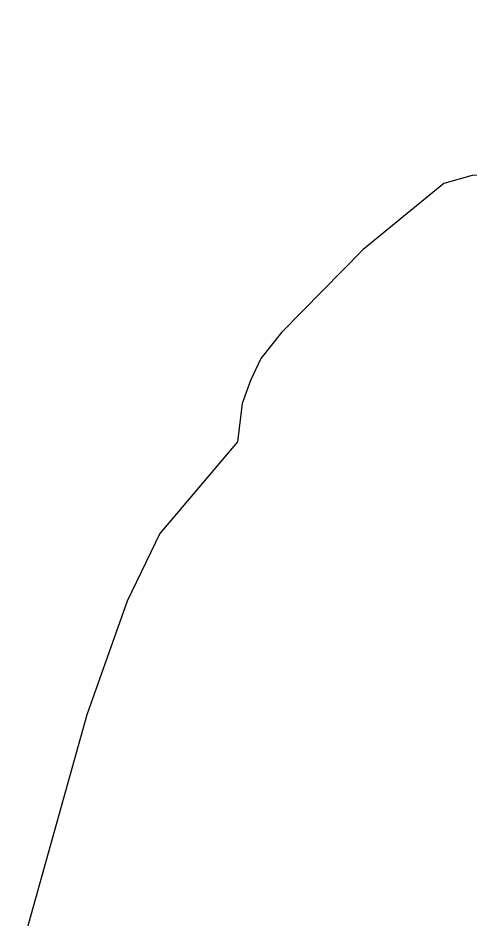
# Model space of a CAD drawing. Header units: inches. Extents: x 653559 to 669309, y 7245317 to 7256454.
# Drawn here: x 655518.4 to 655560, y 7253330.1 to 7253413 of the extents above; entities that cross this region are included whole.
import ezdxf

# ---------------------------------------------------------------- set-up
doc = ezdxf.new("R2010")
doc.units = ezdxf.units.IN
doc.header["$MEASUREMENT"] = 0
doc.layers.add('Cauce', color=5, linetype='Continuous')
doc.layers.add('Perimetral', color=190, linetype='Continuous')

msp = doc.modelspace()

# ---------------------------------------------------------------- linework, layer by layer
at = {"layer": 'Cauce', "color": 160}
msp.add_polyline3d([(655599.2, 7253431.58, 0), (655592.83, 7253406.15, 0), (655591.72, 7253402.94, 0), (655590.16, 7253400.74, 0), (655587.52, 7253399.55, 0), (655584.06, 7253399.01, 0), (655560.16, 7253398.54, 0), (655557.55, 7253397.78, 0), (655550.16, 7253391.72, 0), (655542.63, 7253384.09, 0), (655540.76, 7253381.7, 0), (655539.79, 7253379.69, 0), (655539.02, 7253377.55, 0), (655538.6, 7253374.04, 0), (655531.47, 7253365.62, 0), (655528.47, 7253359.39, 0), (655524.76, 7253348.95, 0), (655518.44, 7253326.34, 0)], dxfattribs=at)
at = {"layer": 'Perimetral', "color": 200}
msp.add_polyline3d([(655599.2, 7253431.58, 0), (655592.83, 7253406.15, 0), (655591.72, 7253402.94, 0), (655590.16, 7253400.74, 0), (655587.52, 7253399.55, 0), (655584.06, 7253399.01, 0), (655560.16, 7253398.54, 0), (655557.55, 7253397.78, 0), (655550.16, 7253391.72, 0), (655542.63, 7253384.09, 0), (655540.76, 7253381.7, 0), (655539.79, 7253379.69, 0), (655539.02, 7253377.55, 0), (655538.6, 7253374.04, 0), (655531.47, 7253365.62, 0), (655528.47, 7253359.39, 0), (655524.76, 7253348.95, 0), (655518.44, 7253326.34, 0)], dxfattribs=at)

doc.saveas('drawing.dxf')
